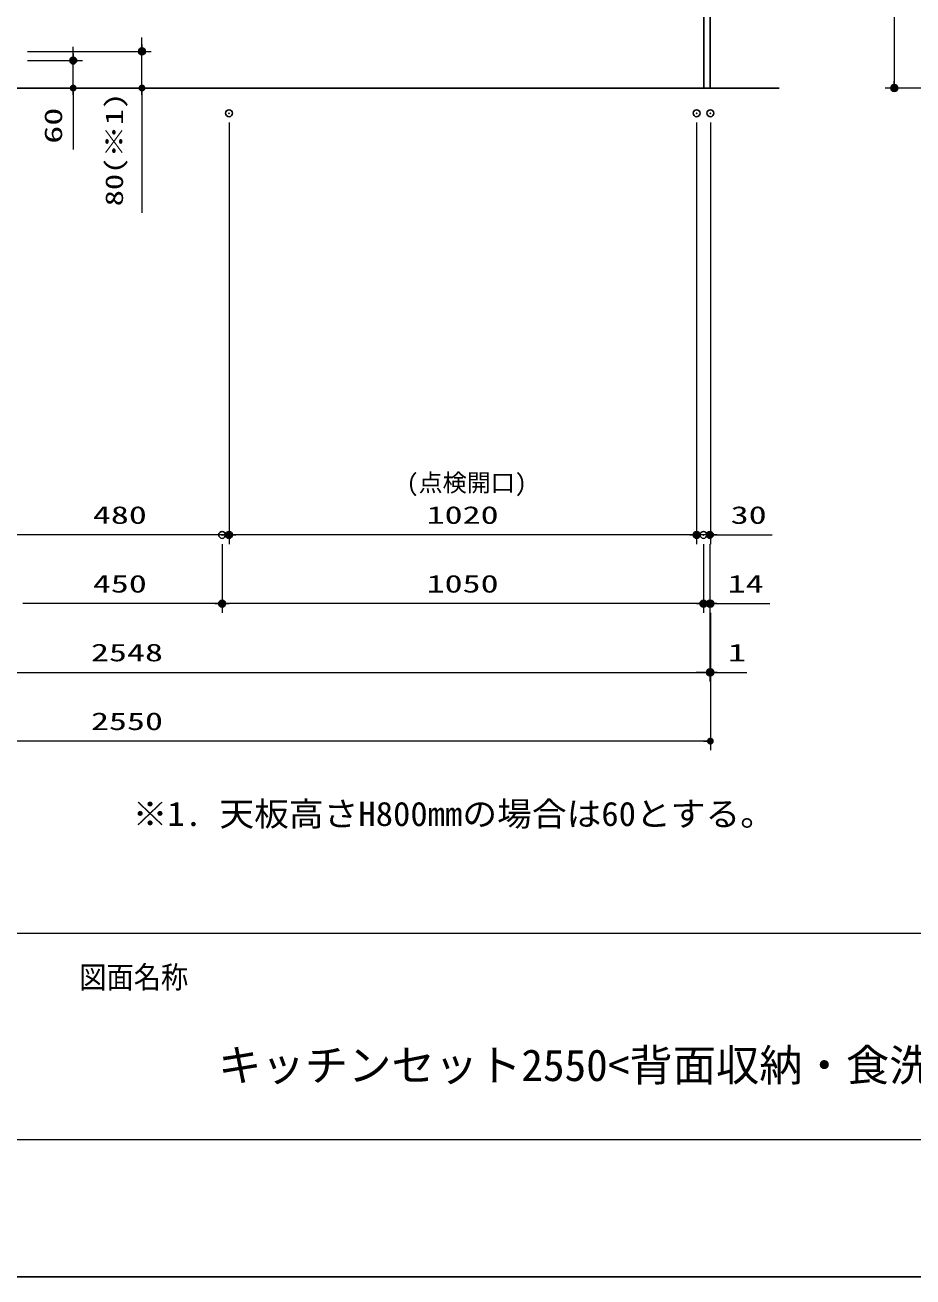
# Model space of a CAD drawing. Units: millimetres, scale not verified. Extents: x -9797 to 9797, y -4555 to 4555.
# Drawn here: x -6669 to -4732, y -4455 to -1724 of the extents above; entities that cross this region are included whole.
import ezdxf
from ezdxf.enums import TextEntityAlignment as Align

# ---------------------------------------------------------------- set-up
doc = ezdxf.new("R2010")
doc.units = ezdxf.units.MM
doc.header["$LTSCALE"] = 30
doc.header["$PDMODE"] = 32
doc.header["$PDSIZE"] = 15
for name, color, linetype, lineweight in [('0-0_0', 7, 'Continuous', 25), ('0-2_寸法ﾚｲﾔｰ', 30, 'Continuous', 13), ('0-3_DEFPOINTS', 7, 'Continuous', 25), ('0-5_KABE', 4, 'Continuous', 25), ('0-6_図面枠', 3, 'Continuous', 15)]:
    doc.layers.add(name, color=color, linetype=linetype, lineweight=lineweight)
doc.styles.add('ＭＳ ゴシック', font='')
doc.styles.get('ＭＳ ゴシック').set_extended_font_data('MS Gothic')

# ---------------------------------------------------------------- blocks, each defined once
blk = doc.blocks.new('_DOT')
at = {"layer": '0-0_0', "color": 30}
blk.add_line((-15, 0), (-30, 0), dxfattribs=at)
for points in [[(0, 0), (-15, 0), (-14.88, 1.88)], [(0, 0), (-14.88, -1.88), (-15, 0)], [(0, 0), (-14.88, 1.88), (-14.53, 3.73)], [(0, 0), (-14.53, -3.73), (-14.88, -1.88)], [(0, 0), (-14.53, 3.73), (-13.95, 5.52)], [(0, 0), (-13.95, -5.52), (-14.53, -3.73)], [(0, 0), (-13.95, 5.52), (-13.14, 7.23)], [(0, 0), (-13.14, -7.23), (-13.95, -5.52)], [(0, 0), (-13.14, 7.23), (-12.14, 8.82)], [(0, 0), (-12.14, -8.82), (-13.14, -7.23)], [(0, 0), (-12.14, 8.82), (-10.93, 10.27)], [(0, 0), (-10.93, -10.27), (-12.14, -8.82)], [(0, 0), (-10.93, 10.27), (-9.56, 11.56)], [(0, 0), (-9.56, -11.56), (-10.93, -10.27)], [(0, 0), (-9.56, 11.56), (-8.04, 12.66)], [(0, 0), (-8.04, -12.66), (-9.56, -11.56)], [(0, 0), (-8.04, 12.66), (-6.39, 13.57)], [(0, 0), (-6.39, -13.57), (-8.04, -12.66)], [(0, 0), (-6.39, 13.57), (-4.64, 14.27)], [(0, 0), (-4.64, -14.27), (-6.39, -13.57)], [(0, 0), (-4.64, 14.27), (-2.81, 14.73)], [(0, 0), (-2.81, -14.73), (-4.64, -14.27)], [(0, 0), (-2.81, 14.73), (-0.94, 14.97)], [(0, 0), (-0.94, -14.97), (-2.81, -14.73)], [(0, 0), (-0.94, 14.97), (0.94, 14.97)], [(0, 0), (0.94, -14.97), (-0.94, -14.97)], [(0, 0), (0.94, 14.97), (2.81, 14.73)], [(0, 0), (2.81, 14.73), (4.64, 14.27)], [(0, 0), (4.64, 14.27), (6.39, 13.57)], [(0, 0), (6.39, 13.57), (8.04, 12.66)], [(0, 0), (8.04, 12.66), (9.56, 11.56)], [(0, 0), (9.56, 11.56), (10.93, 10.27)], [(0, 0), (10.93, 10.27), (12.14, 8.82)], [(0, 0), (12.14, 8.82), (13.14, 7.23)], [(0, 0), (13.14, 7.23), (13.95, 5.52)], [(0, 0), (13.95, 5.52), (14.53, 3.73)], [(0, 0), (14.53, 3.73), (14.88, 1.88)], [(0, 0), (14.88, 1.88), (15, 0)], [(0, 0), (2.81, -14.73), (0.94, -14.97)], [(0, 0), (4.64, -14.27), (2.81, -14.73)], [(0, 0), (6.39, -13.57), (4.64, -14.27)], [(0, 0), (8.04, -12.66), (6.39, -13.57)], [(0, 0), (9.56, -11.56), (8.04, -12.66)], [(0, 0), (10.93, -10.27), (9.56, -11.56)], [(0, 0), (12.14, -8.82), (10.93, -10.27)], [(0, 0), (13.14, -7.23), (12.14, -8.82)], [(0, 0), (13.95, -5.52), (13.14, -7.23)], [(0, 0), (14.53, -3.73), (13.95, -5.52)], [(0, 0), (14.88, -1.88), (14.53, -3.73)], [(0, 0), (15, 0), (14.88, -1.88)]]:
    blk.add_solid(points, dxfattribs=at)

msp = doc.modelspace()

# ---------------------------------------------------------------- linework, layer by layer
at = {"layer": '0-0_0'}
msp.add_lwpolyline([(-5187.87, -1023.93), (-5173.87, -1023.93), (-5173.87, -1860.93), (-5187.87, -1860.93)], close=True, dxfattribs=at)
at = {"layer": '0-2_寸法ﾚｲﾔｰ'}
for p, q in [((-4772.23, -1025.93), (-4772.23, -1845.93)), ((-6563.56, -1785.93), (-6563.56, -1770.93)), ((-6413.56, -1765.93), (-6413.56, -1750.93)), ((-6663.56, -1780.93), (-6393.56, -1780.93)), ((-6663.56, -1800.93), (-6543.56, -1800.93)), ((-6563.56, -1860.93), (-6563.56, -1800.93)), ((-6413.56, -1860.93), (-6413.56, -1780.93)), ((-6663.56, -1860.93), (-6543.56, -1860.93)), ((-6663.56, -1860.93), (-6393.56, -1860.93)), ((-6563.56, -1860.93), (-6563.56, -1994.74)), ((-6563.56, -1875.93), (-6563.56, -1890.93)), ((-6413.56, -1860.93), (-6413.56, -2133.21)), ((-6413.56, -1875.93), (-6413.56, -1890.93)), ((-4472.23, -1860.93), (-4792.23, -1860.93)), ((-6223.56, -1935.93), (-6223.56, -2855.93)), ((-6223.56, -1935.93), (-6223.56, -2855.93)), ((-5203.56, -1935.93), (-5203.56, -2855.93)), ((-5203.56, -1935.93), (-5203.56, -2855.93)), ((-5173.56, -1935.93), (-5173.56, -2855.93)), ((-6238.56, -2835.93), (-6688.56, -2835.93)), ((-5218.56, -2835.93), (-6208.56, -2835.93)), ((-5218.56, -2835.93), (-5233.56, -2835.93)), ((-5173.56, -2835.93), (-5203.56, -2835.93)), ((-5173.56, -2835.93), (-5038.8, -2835.93)), ((-5158.56, -2835.93), (-5143.56, -2835.93)), ((-6238.56, -2855.93), (-6238.56, -3005.93)), ((-6238.56, -2855.93), (-6238.56, -3005.93)), ((-5188.56, -2855.93), (-5188.56, -3005.93)), ((-5188.56, -2855.93), (-5188.56, -3005.93)), ((-5174.56, -2855.93), (-5174.56, -3155.93)), ((-5174.56, -2855.93), (-5174.56, -3005.93)), ((-6253.56, -2985.93), (-6673.56, -2985.93)), ((-5203.56, -2985.93), (-6223.56, -2985.93)), ((-5203.56, -2985.93), (-5218.56, -2985.93)), ((-5174.56, -2985.93), (-5188.56, -2985.93)), ((-5174.56, -2985.93), (-5043.56, -2985.93)), ((-5159.56, -2985.93), (-5144.56, -2985.93)), ((-5174.56, -3005.93), (-5174.56, -3155.93)), ((-5173.56, -3005.93), (-5173.56, -3305.93)), ((-5173.56, -3005.93), (-5173.56, -3155.93)), ((-7707.56, -3135.93), (-5189.56, -3135.93)), ((-5189.56, -3135.93), (-5204.56, -3135.93)), ((-5174.56, -3135.93), (-5173.56, -3135.93)), ((-5173.56, -3135.93), (-5094.04, -3135.93)), ((-5158.56, -3135.93), (-5143.56, -3135.93)), ((-5188.56, -3285.93), (-7708.56, -3285.93))]:
    msp.add_line(p, q, dxfattribs=at)
at = {"layer": '0-3_DEFPOINTS'}
msp.add_line((2902.77, -4455), (-9697.23, -4455), dxfattribs=at)
for p in [(-6413.56, -1780.93), (-6563.56, -1800.93), (-4772.23, -1860.93), (-6223.56, -1915.93), (-6223.56, -1915.93), (-5203.56, -1915.93), (-5173.56, -1915.93), (-6238.56, -2835.93), (-6238.56, -2835.93), (-6223.56, -2835.93), (-5203.56, -2835.93), (-5188.56, -2835.93), (-5174.56, -2835.93), (-6238.56, -2985.93), (-5188.56, -2985.93), (-5174.56, -2985.93), (-5173.56, -2985.93), (-5173.56, -2985.93), (-5174.56, -3135.93), (-5173.56, -3135.93)]:
    msp.add_point(p, dxfattribs=at)
at = {"layer": '0-5_KABE'}
msp.add_line((-5023.56, -1860.93), (-7873.56, -1860.93), dxfattribs=at)
at = {"layer": '0-6_図面枠'}
msp.add_line((-9397.23, -3705), (2602.77, -3705), dxfattribs=at)
msp.add_lwpolyline([(-9397.23, -4155), (2602.77, -4155), (2602.77, 4155), (-9397.23, 4155)], close=True, dxfattribs=at)

# ---------------------------------------------------------------- block references
at = {"layer": '0-2_寸法ﾚｲﾔｰ', "xscale": 0.5, "yscale": 0.5}
for p, rotation in [((-6413.56, -1780.93), 270), ((-6563.56, -1800.93), 270), ((-6563.56, -1860.93), 90), ((-6413.56, -1860.93), 90), ((-4772.23, -1860.93), 270), ((-6223.56, -2835.93), 180), ((-5173.56, -2835.93), 180), ((-6238.56, -2985.93), 180), ((-5174.56, -2985.93), 180), ((-5173.56, -3135.93), 180)]:
    msp.add_blockref('_DOT', p, dxfattribs=dict(at, rotation=rotation))
for p in [(-6223.56, -2835.93), (-5203.56, -2835.93), (-5203.56, -2835.93), (-6238.56, -2985.93), (-5188.56, -2985.93), (-5188.56, -2985.93), (-5174.56, -3135.93), (-5174.56, -3135.93), (-5173.56, -3285.93)]:
    msp.add_blockref('_DOT', p, dxfattribs=at)

# ---------------------------------------------------------------- texts
at = {"layer": '0-0_0', "style": 'ＭＳ ゴシック', "width": 1.05}
msp.add_text('※1. 天板高さH800mmの場合は60とする。', height=52.92, dxfattribs=at).set_placement((-6433.75, -3486.96), align=Align.BOTTOM_LEFT)
at = {"layer": '0-2_寸法ﾚｲﾔｰ', "style": 'ＭＳ ゴシック'}
for s, height, width, p in [('80(※1)', 38.48, 1.35, (-6443.3, -2118.93)), ('60', 38.49, 1.5, (-6576.16, -1982.36))]:
    msp.add_text(s, height=height, rotation=90, dxfattribs=dict(at, width=width)).set_placement(p, align=Align.BOTTOM_LEFT)
msp.add_text('(点検開口)', height=38.48, dxfattribs=at).set_placement((-5836.23, -2752.85), align=Align.BOTTOM_LEFT)
at = {"layer": '0-2_寸法ﾚｲﾔｰ', "style": 'ＭＳ ゴシック', "width": 1.5}
for s, p in [('480', (-6520.7, -2823.33)), ('1020', (-5792.61, -2823.33)), ('30', (-5129.28, -2823.33)), ('450', (-6520.7, -2973.33)), ('1050', (-5792.61, -2973.33)), ('14', (-5135.94, -2973.33)), ('2548', (-6524.75, -3123.33)), ('1', (-5134.99, -3123.33)), ('2550', (-6524.75, -3273.33))]:
    msp.add_text(s, height=38.49, dxfattribs=at).set_placement(p, align=Align.BOTTOM_LEFT)
at = {"layer": '0-6_図面枠', "style": 'ＭＳ ゴシック', "width": 0.9}
msp.add_text('図面名称', height=48.39, dxfattribs=at).set_placement((-6550.26, -3839.73), align=Align.BOTTOM_LEFT)
at = {"layer": '0-6_図面枠', "style": 'ＭＳ ゴシック'}
msp.add_text('キッチンセット2550<背面収納・食洗機有>左シンク\u3000設備図面 ', height=69.27, dxfattribs=at).set_placement((-6247.23, -4048.32), align=Align.BOTTOM_LEFT)

doc.saveas('drawing.dxf')
